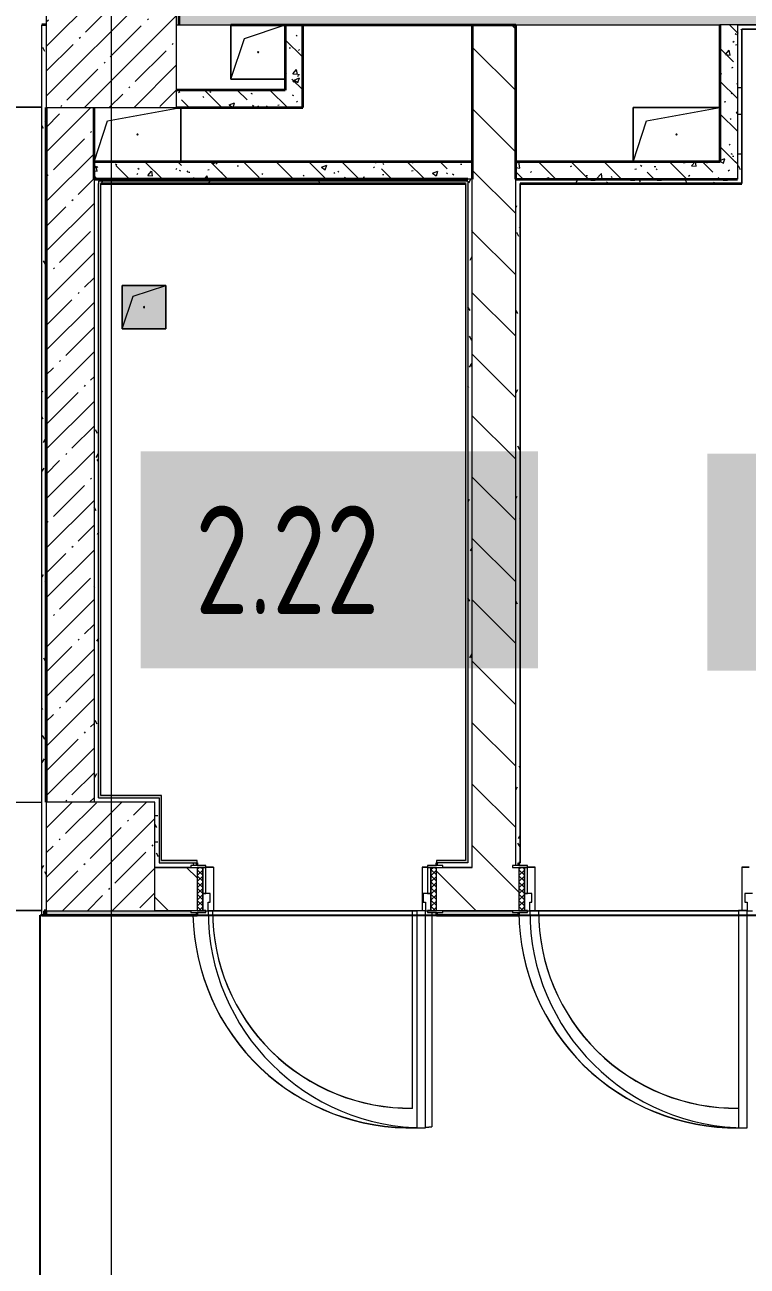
# Model space of a CAD drawing. Header units: millimetres. Extents: x 3914 to 443608, y -156176 to 78197.
# Drawn here: x 188576 to 191899, y -136715 to -130997 of the extents above; entities that cross this region are included whole.
import ezdxf

# ---------------------------------------------------------------- set-up
doc = ezdxf.new("R2010")
doc.units = ezdxf.units.MM
doc.linetypes.add('200_ШТРИХ__ш1_п0_6_', pattern=[160, 100, -60])
doc.linetypes.add('Осевая', pattern=[6350, 1270, -952.5, 3175, -952.5])
doc.layers.add('A-AREA-PATT-2', color=7, linetype='Continuous', lineweight=5, true_color=0xcde0ef, transparency=1)
for name, color, linetype, lineweight in [('A-DOOR-1', 7, 'Continuous', 5), ('A-DOOR-2', 7, '200_ШТРИХ__ш1_п0_6_', 5), ('A-DOOR-FRAM-2', 7, 'Continuous', 5), ('A-FLOR', 7, 'Continuous', 9), ('A-GENM', 7, 'Continuous', 9), ('A-WALL', 7, 'Continuous', 5), ('A-WALL-1', 7, 'Continuous', 35), ('I-WALL', 7, 'Continuous', 5), ('S-COLS', 7, 'Continuous', 9), ('S-COLS-1', 7, 'Continuous', 5), ('Оси', 7, 'Continuous', 9), ('Оси-2', 7, 'Осевая', 9)]:
    doc.layers.add(name, color=color, linetype=linetype, lineweight=lineweight)
doc.layers.add('A-DOOR-FRAM-1', color=7, linetype='Continuous', lineweight=5, true_color=0xc0c0c0)
doc.layers.add('A-WALL-FNSH-1', color=9, linetype='Continuous', lineweight=5, true_color=0x808080)
doc.styles.add('СПДС', font='ГОСТ тип А.ttf', dxfattribs={"width": 0.9})
pattern_1 = [(135, (174964.42, -145977.62), (-141.4214, -141.4214), [])]
pattern_2 = [(45, (174964.42, -145977.62), (-114.04925, 114.04925), []), (45, (175078.47, -145977.62), (-114.04925, 114.04925), [201.612, -40.322, 6.706, -33.617])]
pattern_3 = [(135, (174964.42, -145977.62), (-150.8683, -150.8683), [213.36, -35.56, 7.112, -35.56]), (135, (174964.42, -145826.85), (-150.8683, -150.8683), []), (50, (174964.42, -145977.62), (255.0577, -22.3145), [26.67, -293.37]), (355, (174964.42, -145977.62), (-49.3404, 267.479), [21.336, -234.696]), (100.451, (174985.68, -145979.48), (205.7195, 245.1636), [22.666, -249.326]), (46.184, (174964.42, -145906.5), (379.511, -58.86), [40.005, -440.055]), (96.636, (174996.05, -145911.4), (332.3634, 346.399), [33.999, -373.989]), (351.184, (174964.42, -145906.5), (332.367, 346.395), [32.004, -352.044]), (21, (174999.98, -145924.28), (212.2602, -143.1711), [26.67, -293.37]), (326, (174999.98, -145924.28), (86.5224, 257.8632), [21.336, -234.696]), (71.451, (175017.67, -145936.2), (298.784, 114.69), [22.666, -249.326]), (37.5, (174964.42, -145977.62), (4.32385, 118.3775), [6.706, -225.146, 6.706, -231.546, -235.585]), (37.5, (174964.42, -145977.62), (4.32385, 118.3775), [-470.103, 6.706, -228.879]), (7.5, (174964.42, -145977.62), (93.5476, 140.2533), [6.706, -129.134, 6.706, -219.812, -89.789]), (7.5, (174964.42, -145977.62), (93.5476, 140.2533), [-362.356, 6.706, -83.083]), (327.5, (174885.12, -145977.62), (189.82734, -8.0202), [6.706, -82.194, 6.706, -270.662, -368.046]), (327.5, (174885.12, -145977.62), (189.82734, -8.0202), [-366.268, 6.706, -361.34]), (317.5, (174849.56, -145977.62), (207.3811, 35.5976), [6.706, -108.864, 6.706, -177.495, -261.366]), (317.5, (174849.56, -145977.62), (207.3811, 35.5976), [-299.771, 6.706, -254.66])]
pattern_4 = [(0, (174964.42, -145977.62), (243.84, 60.96), [20.117, -162.763, 20.117, -162.763, -975.36]), (0, (174964.42, -145977.62), (243.84, 60.96), [-365.76, 20.117, -345.643, 20.117, -162.763, -426.72]), (0, (174964.42, -145977.62), (243.84, 60.96), [-914.4, 20.117, -101.803, 20.117, -284.683]), (120, (175055.86, -145947.14), (-174.71291, 180.69163), [20.117, -162.763, 20.117, -162.763, -975.36]), (120, (175055.86, -145947.14), (-174.71291, 180.69163), [-365.76, 20.117, -345.643, 20.117, -162.763, -426.72]), (120, (175055.86, -145947.14), (-174.71291, 180.69163), [-914.4, 20.117, -101.803, 20.117, -284.683]), (240, (175086.34, -145825.22), (-69.12709, -241.65163), [20.117, -162.763, 20.117, -162.763, -975.36]), (240, (175086.34, -145825.22), (-69.12709, -241.65163), [-365.76, 20.117, -345.643, 20.117, -162.763, -426.72]), (240, (175086.34, -145825.22), (-69.12709, -241.65163), [-914.4, 20.117, -101.803, 20.117, -284.683])]

# ---------------------------------------------------------------- blocks, each defined once
blk = doc.blocks.new('BSC_Колонна _Прямоугольная - 600х600-V294-Объем проектирования 2 этажа')
at = {"layer": 'S-COLS-1'}
h = blk.add_hatch(dxfattribs=at)
h.set_pattern_fill('FP_25', color=256, style=0, pattern_type=2)
h.set_pattern_definition([(45, (-14010, -14900), (-114.0493, 114.0493), []), (45, (-13895.95, -14900), (-114.0493, 114.0493), [201.612, -40.322, 6.706, -33.617])])
h.paths.add_polyline_path([(-166, -300), (300, -300), (300, 300), (-300, 299.6), (-299.7, -300)])
for p, q in [((300, 300), (-300, 300)), ((-300, 300), (-300, -300)), ((300, -300), (300, 300)), ((-300, -300), (300, -300))]:
    blk.add_line(p, q, dxfattribs=at)
blk = doc.blocks.new('GM_Отверстие прямоугольное _в плите_ - Отверстие-21611859-Объем проектирования 2 этажа')
at = {"layer": 'A-GENM'}
for p, q in [((-100, -100), (-100, 100)), ((-100, 100), (100, 100)), ((100, 100), (-100, 100)), ((-100, 100), (-100, -100)), ((-50, 50), (100, 100)), ((100, 100), (100, -100)), ((100, -100), (100, 100)), ((-100, -100), (-50, 50)), ((100, -100), (-100, -100)), ((-100, -100), (100, -100))]:
    blk.add_line(p, q, dxfattribs=at)
for start, end in [(360, 180), (180, 360)]:
    blk.add_arc((0, 0), 2.5, start, end, dxfattribs=at)
blk = doc.blocks.new('GM_Отверстие прямоугольное _в плите_ - Отверстие-21608683-Объем проектирования 2 этажа')
at = {"layer": 'A-GENM'}
for p, q in [((-200, -125), (-200, 125)), ((-200, 125), (200, 125)), ((200, 125), (-200, 125)), ((-200, 125), (-200, -125)), ((-137.5, 62.5), (200, 125)), ((-200, -125), (-137.5, 62.5))]:
    blk.add_line(p, q, dxfattribs=at)
for start, end in [(360, 180), (180, 360)]:
    blk.add_arc((0, 0), 2.5, start, end, dxfattribs=at)
blk = doc.blocks.new('BSC_Колонна _Прямоугольная - 500х500-V397-Объем проектирования 2 этажа')
at = {"layer": 'S-COLS-1'}
h = blk.add_hatch(dxfattribs=at)
h.set_pattern_fill('FP_139', color=256, style=0, pattern_type=2)
h.set_pattern_definition([(45, (-13960, -11150), (-114.0493, 114.0493), []), (45, (-13845.95, -11150), (-114.0493, 114.0493), [201.612, -40.322, 6.706, -33.617])])
h.paths.add_polyline_path([(-250, -250), (250, -250), (249.8, 250), (-250, 247.8)])
for p, q in [((250, 250), (-250, 250)), ((-250, 250), (-250, -250)), ((250, -250), (250, 250)), ((-250, -250), (250, -250))]:
    blk.add_line(p, q, dxfattribs=at)
blk = doc.blocks.new('GM_Отверстие прямоугольное _в плите_ - Отверстие-V414-Объем проектирования 2 этажа')
at = {"layer": 'A-GENM'}
for p, q in [((-137.5, 62.5), (200, 125)), ((200, 125), (200, -125)), ((200, -125), (200, 125)), ((-200, -125), (-137.5, 62.5))]:
    blk.add_line(p, q, dxfattribs=at)
for start, end in [(360, 180), (180, 360)]:
    blk.add_arc((0, 0), 2.5, start, end, dxfattribs=at)
blk = doc.blocks.new('GM_Отверстие прямоугольное _в плите_ - Отверстие-V442-Объем проектирования 2 этажа')
at = {"layer": 'A-GENM'}
for p, q in [((-125, -125), (-125, 125)), ((-125, 125), (-125, -125)), ((-62.5, 62.5), (125, 125)), ((-125, -125), (-62.5, 62.5)), ((125, -125), (-125, -125)), ((-125, -125), (125, -125))]:
    blk.add_line(p, q, dxfattribs=at)
for start, end in [(360, 180), (180, 360)]:
    blk.add_arc((0, 0), 2.5, start, end, dxfattribs=at)

msp = doc.modelspace()

# ---------------------------------------------------------------- hatches: boundary and pattern name
at = {"layer": 'A-AREA-PATT-2'}
h = msp.add_hatch(color=256, dxfattribs=at)
h.paths.add_polyline_path([(189024.4, -132397.6), (189224.4, -132397.6), (189224.4, -132197.6), (189024.4, -132197.6)])
h.paths.add_polyline_path([(190603.4, -131727.6), (190606.4, -131722.1), (188919.9, -131724.1), (188920.5, -131727.6), (190579, -131727.6)])
h.paths.add_polyline_path([(190606.2, -131727.6), (190608.9, -131727.6), (190608.9, -131722.1), (190603.4, -131727.6)])
at = {"layer": 'A-DOOR-2'}
h = msp.add_hatch(dxfattribs=at)
h.set_pattern_fill('FP_75', color=256, angle=180, style=0, pattern_type=2)
h.set_pattern_definition([(315, (188180.51, -135142.306), (14.14214, 14.14214), []), (45, (188180.51, -135142.306), (-14.14214, 14.14214), [])])
h.paths.add_polyline_path([(189394.4, -135077.6), (189394.4, -134877.6), (189369.4, -134877.6), (189369.4, -135077.6)])
h = msp.add_hatch(dxfattribs=at)
h.set_pattern_fill('FP_75', color=256, angle=180, style=0, pattern_type=2)
h.set_pattern_definition([(315, (189660.51, -135142.306), (14.14214, 14.14214), []), (45, (189660.51, -135142.306), (-14.14214, 14.14214), [])])
h.paths.add_polyline_path([(190874.4, -135077.6), (190874.4, -134877.6), (190849.4, -134877.6), (190849.4, -135077.6)])
at = {"layer": 'A-DOOR-FRAM-2'}
h = msp.add_hatch(dxfattribs=at)
h.set_pattern_fill('FP_76', color=256, angle=180, style=0, pattern_type=2)
h.set_pattern_definition([(225, (190303.306, -135142.306), (14.1421, -14.1421), []), (315, (190303.306, -135142.306), (14.1421, 14.1421), [])])
h.paths.add_polyline_path([(190449.4, -135077.6), (190469.4, -135077.6), (190469.4, -134877.6), (190444.4, -134877.6), (190444.4, -135077.6)])
at = {"layer": 'I-WALL'}
h = msp.add_hatch(dxfattribs=at)
h.set_pattern_fill('FP_1', color=256, style=0, pattern_type=2)
h.set_pattern_definition(pattern_2)
h.paths.add_polyline_path([(205574.4, -130997.6), (205754.4, -130997.6), (205754.4, -130777.6), (205574.4, -130777.6), (205574.4, -130993.2)])
h.paths.add_polyline_path([(191774.4, -130997.6), (193074.7, -130997.3), (193074.7, -130777.6), (189284.4, -130777.6), (189284.4, -130997.6), (191699.4, -130997.6)])
h.paths.add_polyline_path([(204708.6, -130997.6), (204974.4, -130997.6), (204974.4, -130777.6), (201374.4, -130777.6), (201374.4, -130997.6), (203263.1, -130997.6)])
h.paths.add_polyline_path([(195174.4, -130997.6), (196874.4, -130997.6), (196874.4, -130777.6), (193674.7, -130777.6), (193674.7, -130997.6), (194954.4, -130997.6)])
h.paths.add_polyline_path([(200774.4, -130997.6), (200774.4, -130777.6), (197474.4, -130777.6), (197474.4, -130997.6), (197481.3, -130997.6)])
h = msp.add_hatch(dxfattribs=at)
h.set_pattern_fill('FP_191', color=256, style=0, pattern_type=2)
h.set_pattern_definition(pattern_4)
h.paths.add_polyline_path([(188674.4, -135097.6), (188674.7, -135097.6), (188674.4, -130997.6), (188654.7, -130997.6), (188654.7, -135097.6)])
h = msp.add_hatch(dxfattribs=at)
h.set_pattern_fill('FP_41', color=256, style=0, pattern_type=2)
h.set_pattern_definition(pattern_3)
h.paths.add_polyline_path([(189854.4, -131297.6), (189854.4, -130997.6), (189774.4, -130997.6), (189774.4, -131297.6), (189807.5, -131297.6)])
h = msp.add_hatch(dxfattribs=at)
h.set_pattern_fill('FP_23', color=256, style=0, pattern_type=2)
h.set_pattern_definition(pattern_1)
h.paths.add_polyline_path([(190634.5, -134877.6), (190819.4, -134876.1), (190819.4, -134869.6), (190834.4, -134869.6), (190834.4, -130997.6), (190634.4, -130997.6), (190634.4, -134877.6)])
h = msp.add_hatch(dxfattribs=at)
h.set_pattern_fill('FP_41', color=256, style=0, pattern_type=2)
h.set_pattern_definition(pattern_3)
h.paths.add_polyline_path([(191774.4, -131627.6), (191854.4, -131627.6), (191854.4, -130997.6), (191774.4, -130997.6), (191774.4, -131377.6)])
h = msp.add_hatch(dxfattribs=at)
h.set_pattern_fill('FP_191', color=256, style=0, pattern_type=2)
h.set_pattern_definition(pattern_4)
h.paths.add_polyline_path([(191854.4, -131017.6), (193053.7, -131017.6), (193054.7, -130997.6), (191854.4, -130997.6)])
h = msp.add_hatch(dxfattribs=at)
h.set_pattern_fill('FP_191', color=256, style=0, pattern_type=2)
h.set_pattern_definition(pattern_4)
h.paths.add_polyline_path([(191854.4, -131727.6), (191874.4, -131727.6), (191874.4, -131018.6), (191854.4, -131018.6), (191854.4, -131707.6)])
h = msp.add_hatch(dxfattribs=at)
h.set_pattern_fill('FP_41', color=256, style=0, pattern_type=2)
h.set_pattern_definition(pattern_3)
h.paths.add_polyline_path([(189774.4, -131377.6), (189854.4, -131377.6), (189854.4, -131297.6), (189274.4, -131297.6), (189274.4, -131377.6), (189524.4, -131377.6)])
h = msp.add_hatch(dxfattribs=at)
h.set_pattern_fill('FP_1', color=256, style=0, pattern_type=2)
h.set_pattern_definition(pattern_2)
h.paths.add_polyline_path([(188674.4, -134577.6), (188894.4, -134577.6), (188894.4, -131377.6), (188674.4, -131377.6), (188674.4, -133307.4)])
h = msp.add_hatch(dxfattribs=at)
h.set_pattern_fill('FP_41', color=256, style=0, pattern_type=2)
h.set_pattern_definition(pattern_3)
h.paths.add_polyline_path([(190500.9, -131707.6), (190634.4, -131707.6), (190634.4, -131627.6), (188894.4, -131627.6), (188896, -131707.6), (190404.4, -131707.6)])
h = msp.add_hatch(dxfattribs=at)
h.set_pattern_fill('FP_41', color=256, style=0, pattern_type=2)
h.set_pattern_definition(pattern_3)
h.paths.add_polyline_path([(191854.4, -131707.6), (191854.4, -131627.6), (190834.4, -131627.6), (190835.7, -131707.6), (191699.4, -131707.6)])
h = msp.add_hatch(dxfattribs=at)
h.set_pattern_fill('FP_191', color=256, style=0, pattern_type=2)
h.set_pattern_definition(pattern_4)
h.paths.add_polyline_path([(190614.4, -131716.6), (190606.4, -131722.1), (190609.5, -131716.6), (190614.4, -131716.6)])
h.paths.add_polyline_path([(190609.4, -131727.6), (190614.4, -131727.6), (190614.3, -131707.6), (188894.4, -131707.6), (188896.4, -131727.6), (190608.9, -131727.6)])
h = msp.add_hatch(dxfattribs=at)
h.set_pattern_fill('FP_191', color=256, style=0, pattern_type=2)
h.set_pattern_definition(pattern_4)
h.paths.add_polyline_path([(188894.4, -134577.6), (188914.4, -134577.4), (188914.4, -131727.6), (188894.4, -131727.6), (188894.4, -134512)])
for points in [[(188914.4, -134557.6), (188925.4, -134557.6), (188925.4, -131727.6), (188914.4, -131727.8), (188914.4, -134516.9)], [(190603.4, -131727.6), (190612.2, -131716.6), (190609.5, -131716.7)], [(190603.4, -134846.6), (190614.4, -134846.6), (190614.4, -131727.6), (190603.4, -131727.6), (190603.4, -134615)], [(189082.8, -134557.6), (189205.4, -134557.6), (189205.4, -134546.6), (188925.4, -134546.6), (188925.4, -134557.6)], [(189194.4, -134857.6), (189205.4, -134857.6), (189205.4, -134557.6), (189194.4, -134557.6), (189194.4, -134846.6)]]:
    msp.add_hatch(color=256, dxfattribs=at).paths.add_polyline_path(points)
h = msp.add_hatch(dxfattribs=at)
h.set_pattern_fill('FP_191', color=256, style=0, pattern_type=2)
h.set_pattern_definition(pattern_4)
h.paths.add_polyline_path([(190614.4, -134857.6), (190634.4, -134857.6), (190634.4, -131707.6), (190614.4, -131707.6), (190614.4, -134846.6)])
h = msp.add_hatch(dxfattribs=at)
h.set_pattern_fill('FP_191', color=256, style=0, pattern_type=2)
h.set_pattern_definition(pattern_4)
h.paths.add_polyline_path([(190834.4, -131727.6), (191854.4, -131727.6), (191854.4, -131707.6), (190834.4, -131707.6)])
h = msp.add_hatch(dxfattribs=at)
h.set_pattern_fill('FP_191', color=256, style=0, pattern_type=2)
h.set_pattern_definition(pattern_4)
h.paths.add_polyline_path([(190849.4, -134857.6), (190854.4, -134857.6), (190854.4, -131728.6), (190834.4, -131727.6), (190834.4, -134857.6)])
h = msp.add_hatch(dxfattribs=at)
h.set_pattern_fill('FP_191', color=256, style=0, pattern_type=2)
h.set_pattern_definition(pattern_4)
h.paths.add_polyline_path([(189174.4, -134857.6), (189194.4, -134857.6), (189194.4, -134577.6), (189174.4, -134579.8), (189174.4, -134615)])
h = msp.add_hatch(dxfattribs=at)
h.set_pattern_fill('FP_191', color=256, style=0, pattern_type=2)
h.set_pattern_definition(pattern_4)
h.paths.add_polyline_path([(190634.4, -134877.6), (190634.4, -134857.6), (190469.4, -134857.6), (190469.4, -134869.6), (190499.4, -134869.6), (190499.4, -134877.6), (190615.3, -134877.6)])
h.paths.add_polyline_path([(189174.4, -134877.6), (189339.4, -134877.6), (189339.4, -134869.6), (189369.4, -134869.6), (189369.4, -134857.6), (189174.4, -134857.6)])
h = msp.add_hatch(color=256, dxfattribs=at)
h.paths.add_polyline_path([(190603.4, -134857.6), (190614.4, -134857.6), (190614.4, -134846.6), (190469.4, -134846.6), (190469.4, -134857.6)])
h.paths.add_polyline_path([(189282.1, -134857.6), (189369.4, -134857.6), (189369.4, -134846.6), (189205.4, -134846.6), (189205.4, -134857.6), (189214.4, -134857.6)])
h = msp.add_hatch(dxfattribs=at)
h.set_pattern_fill('FP_191', color=256, style=0, pattern_type=2)
h.set_pattern_definition(pattern_4)
h.paths.add_polyline_path([(191971, -134869.6), (191974.4, -134869.6), (191974.4, -134857.6), (191949.4, -134857.6), (191951.4, -134869.6), (191966.4, -134869.6)])
h.paths.add_polyline_path([(190834.4, -134869.6), (190849.4, -134869.6), (190849.4, -134857.6), (190834.4, -134857.6)])
h = msp.add_hatch(dxfattribs=at)
h.set_pattern_fill('FP_23', color=256, style=0, pattern_type=2)
h.set_pattern_definition(pattern_1)
h.paths.add_polyline_path([(194674.4, -135077.6), (194674.4, -134877.6), (191949.4, -134877.6), (191949.4, -135077.6), (194590.3, -135077.6)])
h.paths.add_polyline_path([(189339.4, -135077.6), (189369.4, -135077.6), (189369.4, -134877.6), (189174.4, -134877.6), (189174.4, -135077.6)])
h.paths.add_polyline_path([(190469.4, -135077.6), (190849.4, -135077.6), (190849.4, -134877.6), (190469.4, -134877.6), (190469.4, -134893.4)])
h = msp.add_hatch(dxfattribs=at)
h.set_pattern_fill('FP_191', color=256, style=0, pattern_type=2)
h.set_pattern_definition(pattern_4)
h.paths.add_polyline_path([(194590.3, -135097.6), (194974.4, -135097.6), (194974.4, -135086.7), (194954.4, -135087.6), (194954.4, -135077.6), (191979.4, -135077.6), (191979.4, -135085.6), (191949.4, -135085.6), (191949.4, -135097.6), (193864.4, -135097.6)])
h.paths.add_polyline_path([(190615.3, -135097.6), (190849.4, -135097.6), (190849.4, -135085.6), (190819.4, -135085.6), (190819.4, -135077.6), (190499.4, -135079.8), (190499.4, -135085.6), (190469.4, -135085.6), (190469.4, -135097.6), (190499.4, -135097.6)])
h.paths.add_polyline_path([(188808.5, -135097.6), (189369.4, -135097.6), (189369.4, -135085.6), (189339.4, -135085.6), (189339.4, -135077.6), (188674.7, -135077.6), (188674.7, -135097.6), (188774.4, -135097.6)])

# ---------------------------------------------------------------- linework, layer by layer
msp.add_lwpolyline([(188646.7, -135098.6), (195057.4, -135098.6), (195057.4, -138057.6), (188646.7, -138057.6)], close=True)
at = {"layer": 'A-DOOR-1'}
for p, q in [((190419.4, -135077.6), (190379.4, -135077.6)), ((190379.4, -135077.6), (190379.4, -136077.6)), ((190419.4, -136077.6), (190419.4, -135077.6)), ((191899.4, -135077.6), (191859.4, -135077.6)), ((191859.4, -135077.6), (191859.4, -136077.6)), ((191899.4, -136077.6), (191899.4, -135077.6)), ((190379.4, -136077.6), (190419.4, -136077.6)), ((191859.4, -136077.6), (191899.4, -136077.6))]:
    msp.add_line(p, q, dxfattribs=at)
for centre in [(190419.4, -135077.6), (191899.4, -135077.6)]:
    msp.add_arc(centre, 1000, 180, 270, dxfattribs=at)
at = {"layer": 'A-DOOR-FRAM-1'}
for p, q in [((189409.4, -134869.6), (189339.4, -134869.6)), ((189339.4, -134869.6), (189339.4, -134877.6)), ((189409.4, -134877.6), (189409.4, -134869.6)), ((190429.4, -134869.6), (190429.4, -134877.6)), ((190499.4, -134869.6), (190429.4, -134869.6)), ((190499.4, -134877.6), (190499.4, -134869.6)), ((190889.4, -134869.6), (190819.4, -134869.6)), ((190819.4, -134869.6), (190819.4, -134877.6)), ((190889.4, -134877.6), (190889.4, -134869.6)), ((189339.4, -134877.6), (189409.4, -134877.6)), ((189394.4, -134877.6), (189369.4, -134877.6)), ((189369.4, -134877.6), (189369.4, -135077.6)), ((189394.4, -135077.6), (189394.4, -134877.6)), ((189409.4, -134877.6), (189394.4, -134877.6)), ((189394.4, -134877.6), (189394.4, -134997.6)), ((189409.4, -134997.6), (189409.4, -134877.6)), ((190429.4, -134877.6), (190429.4, -134997.6)), ((190444.4, -134877.6), (190429.4, -134877.6)), ((190429.4, -134877.6), (190499.4, -134877.6)), ((190444.4, -134877.6), (190444.4, -135077.6)), ((190469.4, -134877.6), (190444.4, -134877.6)), ((190444.4, -134997.6), (190444.4, -134877.6)), ((190469.4, -135077.6), (190469.4, -134877.6)), ((190819.4, -134877.6), (190889.4, -134877.6)), ((190874.4, -134877.6), (190849.4, -134877.6)), ((190849.4, -134877.6), (190849.4, -135077.6)), ((190874.4, -135077.6), (190874.4, -134877.6)), ((190889.4, -134877.6), (190874.4, -134877.6)), ((190874.4, -134877.6), (190874.4, -134997.6)), ((190889.4, -134997.6), (190889.4, -134877.6)), ((189429.4, -134997.6), (189394.4, -134997.6)), ((189394.4, -134997.6), (189394.4, -135077.6)), ((189394.4, -134997.6), (189409.4, -134997.6)), ((189419.4, -135077.6), (189419.4, -135037.6)), ((189419.4, -135037.6), (189429.4, -135037.6)), ((189429.4, -135037.6), (189429.4, -134997.6)), ((190444.4, -134997.6), (190409.4, -134997.6)), ((190409.4, -134997.6), (190409.4, -135037.6)), ((190409.4, -135037.6), (190419.4, -135037.6)), ((190419.4, -135037.6), (190419.4, -135077.6)), ((190429.4, -134997.6), (190444.4, -134997.6)), ((190444.4, -135077.6), (190444.4, -134997.6)), ((190909.4, -134997.6), (190874.4, -134997.6)), ((190874.4, -134997.6), (190874.4, -135077.6)), ((190874.4, -134997.6), (190889.4, -134997.6)), ((190899.4, -135077.6), (190899.4, -135037.6)), ((190899.4, -135037.6), (190909.4, -135037.6)), ((190909.4, -135037.6), (190909.4, -134997.6)), ((191924.4, -134997.6), (191889.4, -134997.6)), ((191889.4, -134997.6), (191889.4, -135037.6)), ((191889.4, -135037.6), (191899.4, -135037.6)), ((191899.4, -135037.6), (191899.4, -135077.6)), ((189409.4, -135077.6), (189339.4, -135077.6)), ((189339.4, -135077.6), (189339.4, -135085.6)), ((189339.4, -135085.6), (189409.4, -135085.6)), ((189369.4, -135077.6), (189394.4, -135077.6)), ((189409.4, -135076.6), (189394.4, -135076.6)), ((189394.4, -135076.6), (189394.4, -135077.6)), ((189394.4, -135077.6), (189419.4, -135077.6)), ((189394.4, -135077.6), (189409.4, -135077.6)), ((189409.4, -135077.6), (189409.4, -135076.6)), ((189409.4, -135085.6), (189409.4, -135077.6)), ((190419.4, -135077.6), (190444.4, -135077.6)), ((190429.4, -135076.6), (190429.4, -135077.6)), ((190444.4, -135076.6), (190429.4, -135076.6)), ((190429.4, -135077.6), (190444.4, -135077.6)), ((190429.4, -135077.6), (190429.4, -135085.6)), ((190499.4, -135077.6), (190429.4, -135077.6)), ((190429.4, -135085.6), (190499.4, -135085.6)), ((190444.4, -135077.6), (190444.4, -135076.6)), ((190444.4, -135077.6), (190469.4, -135077.6)), ((190499.4, -135085.6), (190499.4, -135077.6)), ((190889.4, -135077.6), (190819.4, -135077.6)), ((190819.4, -135077.6), (190819.4, -135085.6)), ((190819.4, -135085.6), (190889.4, -135085.6)), ((190849.4, -135077.6), (190874.4, -135077.6)), ((190889.4, -135076.6), (190874.4, -135076.6)), ((190874.4, -135076.6), (190874.4, -135077.6)), ((190874.4, -135077.6), (190899.4, -135077.6)), ((190874.4, -135077.6), (190889.4, -135077.6)), ((190889.4, -135077.6), (190889.4, -135076.6)), ((190889.4, -135085.6), (190889.4, -135077.6)), ((191899.4, -135077.6), (191924.4, -135077.6))]:
    msp.add_line(p, q, dxfattribs=at)
at = {"layer": 'A-FLOR'}
for p, q in [((188674.4, -130934.6), (188674.4, -130997.6)), ((188674.4, -130937.6), (188674.4, -130997.6)), ((189274.4, -130997.6), (189524.4, -130997.6)), ((189854.4, -130997.6), (190634.4, -130997.6)), ((190834.4, -130997.6), (191774.4, -130997.6)), ((188654.7, -131376.7), (181744.4, -131376.7)), ((188654.7, -131377.6), (181744.4, -131377.6)), ((181744.4, -134576.7), (188654.7, -134576.7)), ((181744.4, -134577.6), (188654.7, -134577.6)), ((189444.4, -134876.7), (189409.4, -134876.7)), ((189444.4, -134877.6), (189409.4, -134877.6)), ((189444.4, -134876.7), (189444.4, -135078.9)), ((189444.4, -134877.6), (189444.4, -135079.8)), ((190429.4, -134876.7), (190404.4, -134876.7)), ((190404.4, -134876.7), (190404.4, -135076.7)), ((190429.4, -134877.6), (190404.4, -134877.6)), ((190404.4, -134877.6), (190404.4, -135077.6)), ((190924.4, -134876.7), (190889.4, -134876.7)), ((190924.4, -134877.6), (190889.4, -134877.6)), ((190924.4, -135076.7), (190924.4, -134876.7)), ((190924.4, -135077.6), (190924.4, -134877.6)), ((191909.4, -134876.7), (191874.4, -134876.7)), ((191874.4, -134876.7), (191874.4, -135076.7)), ((191909.4, -134877.6), (191874.4, -134877.6)), ((191874.4, -134877.6), (191874.4, -135077.6)), ((188654.7, -135076.7), (181744.4, -135076.7)), ((188654.7, -135077.6), (181744.4, -135077.6)), ((189409.4, -135077.7), (189439.4, -135077.7)), ((189409.4, -135078.6), (189439.4, -135078.6)), ((189419.4, -135076.7), (190379.4, -135076.7)), ((189419.4, -135077.6), (190379.4, -135077.6)), ((190379.4, -135078.9), (189444.4, -135078.9)), ((190379.4, -135079.8), (189444.4, -135079.8)), ((190359.4, -135986.6), (190359.4, -135076.7)), ((190359.4, -135076.7), (190379.4, -135076.7)), ((190359.4, -135987.6), (190359.4, -135077.6)), ((190359.4, -135077.6), (190379.4, -135077.6)), ((190449.4, -135084.7), (190449.4, -136071.7)), ((190449.4, -135085.6), (190449.4, -136072.6)), ((190889.4, -135077.7), (190939.4, -135077.7)), ((190889.4, -135078.6), (190939.4, -135078.6)), ((190899.4, -135076.7), (191859.4, -135076.7)), ((190899.4, -135077.6), (191859.4, -135077.6)), ((191899.4, -135076.7), (191859.4, -135076.7)), ((191899.4, -135077.6), (191859.4, -135077.6))]:
    msp.add_line(p, q, dxfattribs=at)
for centre, radius, start, end in [((190349.4, -135076.7), 1000, 181.1482, 271.7224), ((190349.4, -135076.7), 1000, 181.1482, 271.7224), ((190349.4, -135077.6), 1000, 181.1482, 271.7224), ((190349.4, -135077.6), 1000, 181.1482, 271.7224), ((190349.4, -135076.7), 910, 180.063, 270.6296), ((190349.4, -135076.7), 910, 180.063, 270.6296), ((190349.4, -135077.6), 910, 180.063, 270.6296), ((190349.4, -135077.6), 910, 180.063, 270.6296), ((191849.4, -135076.7), 1000, 180.4592, 270.5748), ((191849.4, -135076.7), 1000, 180.4592, 270.5748), ((191849.4, -135077.6), 1000, 180.4592, 270.5748), ((191849.4, -135077.6), 1000, 180.4592, 270.5748), ((191849.4, -135076.7), 910, 180.063, 270.6296), ((191849.4, -135076.7), 910, 180.063, 270.6296), ((191849.4, -135077.6), 910, 180.063, 270.6296), ((191849.4, -135077.6), 910, 180.063, 270.6296), ((190349.4, -135076.7), 1000, 274.0177, 275.7392), ((190349.4, -135076.7), 1000, 274.0177, 275.7392), ((190349.4, -135077.6), 1000, 274.0177, 275.7392), ((190349.4, -135077.6), 1000, 274.0177, 275.7392)]:
    msp.add_arc(centre, radius, start, end, dxfattribs=at)
at = {"layer": 'A-WALL'}
for p, q in [((191854.4, -130997.6), (191774.4, -130997.6)), ((191854.4, -130997.6), (193074.7, -130997.6)), ((193054.7, -130997.6), (191854.4, -130997.6)), ((191854.4, -130997.6), (191854.4, -131707.6)), ((193054.7, -131017.6), (191874.4, -131017.6)), ((188894.4, -131707.6), (188894.4, -134577.6)), ((188914.4, -134557.6), (188914.4, -131727.6)), ((190634.4, -131707.6), (190614.4, -131707.6)), ((190614.4, -131716.6), (190614.4, -134857.6)), ((190634.4, -134877.6), (190634.4, -131707.6)), ((190834.4, -134869.6), (190834.4, -131707.6)), ((190854.4, -131727.6), (190854.4, -134857.6)), ((188914.4, -134557.6), (189194.4, -134557.6)), ((189194.4, -134577.6), (189194.4, -134857.6)), ((189194.4, -134857.6), (189369.4, -134857.6)), ((190614.4, -134857.6), (190469.4, -134857.6)), ((189339.4, -134877.6), (189174.4, -134877.6)), ((189174.4, -134877.6), (189339.4, -134877.6)), ((190634.4, -134877.6), (190499.4, -134877.6)), ((190499.4, -134877.6), (190634.4, -134877.6)), ((188653.7, -135097.6), (188654.7, -135097.6)), ((189174.4, -135077.6), (189339.4, -135077.6)), ((189339.4, -135077.6), (189174.4, -135077.6)), ((190499.4, -135077.6), (190819.4, -135077.6)), ((190819.4, -135077.6), (190499.4, -135077.6))]:
    msp.add_line(p, q, dxfattribs=at)
at = {"layer": 'A-WALL-1'}
for p, q in [((189284.4, -130777.6), (189284.4, -130997.6)), ((188674.4, -130997.6), (188654.7, -130997.6)), ((189524.4, -130997.6), (190834.4, -130997.6)), ((189774.4, -130997.6), (189774.4, -131297.6)), ((189854.4, -131377.6), (189854.4, -130997.6)), ((190634.4, -130997.6), (190634.4, -131707.6)), ((190834.4, -131707.6), (190834.4, -130997.6)), ((191774.4, -130997.6), (191774.4, -131627.6)), ((191874.4, -131018.6), (191874.4, -131017.6)), ((189774.4, -131297.6), (189274.4, -131297.6)), ((188674.4, -131377.6), (188674.4, -134577.6)), ((188674.7, -134577.6), (188674.7, -131377.6)), ((188894.4, -131707.6), (188894.4, -131377.6)), ((189274.4, -131377.6), (189854.4, -131377.6)), ((190634.4, -131627.6), (188894.4, -131627.6)), ((191774.4, -131627.6), (190834.4, -131627.6)), ((188894.4, -131707.6), (190614.4, -131707.6)), ((190614.4, -131707.6), (188894.4, -131707.6)), ((188925.4, -131727.6), (190603.4, -131727.6)), ((190834.4, -131707.6), (191854.4, -131707.6)), ((190854.4, -131727.6), (191874.4, -131727.6)), ((189369.4, -134869.6), (189369.4, -134857.6)), ((190469.4, -134857.6), (190469.4, -134869.6)), ((190849.4, -134869.6), (190849.4, -134857.6)), ((190849.4, -134857.6), (190854.4, -134857.6)), ((188654.7, -135097.6), (188654.7, -135098.6)), ((188654.7, -135098.6), (188674.7, -135098.6)), ((188674.4, -135077.6), (188664.7, -135077.6)), ((188664.7, -135077.6), (188664.7, -135097.6)), ((188674.7, -135098.6), (188674.7, -135077.6)), ((188674.7, -135097.6), (189369.4, -135097.6)), ((189369.4, -135097.6), (189369.4, -135085.6)), ((190469.4, -135085.6), (190469.4, -135097.6)), ((190469.4, -135097.6), (190849.4, -135097.6)), ((190849.4, -135097.6), (190849.4, -135085.6))]:
    msp.add_line(p, q, dxfattribs=at)
at = {"layer": 'A-WALL-FNSH-1'}
for p, q in [((188654.7, -130997.6), (188653.7, -130997.6)), ((188654.7, -135097.6), (188654.7, -130997.6)), ((191874.4, -131018.6), (191874.4, -131727.6)), ((193053.7, -131018.6), (191874.4, -131018.6)), ((191875.4, -131728.6), (191875.4, -131018.6)), ((190614.4, -131716.6), (188914.4, -131716.6)), ((188914.4, -131716.6), (188914.4, -131727.6)), ((188925.4, -134546.6), (188925.4, -131727.6)), ((190603.4, -131727.6), (190603.4, -134846.6)), ((190855.4, -131728.6), (191875.4, -131728.6)), ((190855.4, -134857.6), (190855.4, -131728.6)), ((189205.4, -134546.6), (188925.4, -134546.6)), ((189194.4, -134557.6), (189194.4, -134577.6)), ((189205.4, -134846.6), (189205.4, -134546.6)), ((189369.4, -134846.6), (189205.4, -134846.6)), ((189369.4, -134857.6), (189369.4, -134846.6)), ((190603.4, -134846.6), (190469.4, -134846.6)), ((190469.4, -134846.6), (190469.4, -134857.6)), ((190854.4, -134857.6), (190855.4, -134857.6)), ((188653.7, -135097.6), (188646.7, -135097.6)), ((188646.7, -135097.6), (188646.7, -135098.6)), ((188646.7, -135098.6), (188654.7, -135098.6)), ((188674.7, -135098.6), (189369.4, -135098.6)), ((189369.4, -135098.6), (189369.4, -135097.6)), ((190469.4, -135097.6), (190469.4, -135098.6)), ((190469.4, -135098.6), (190849.4, -135098.6)), ((190849.4, -135098.6), (190849.4, -135097.6))]:
    msp.add_line(p, q, dxfattribs=at)
at = {"layer": 'I-WALL'}
msp.add_line((188664.7, -135097.6), (188674.7, -135097.6), dxfattribs=at)
at = {"layer": 'Оси'}
msp.add_lwpolyline([(188974.4, -147883.9), (188974.4, -142883.9), (188974.4, -123579.5), (188974.4, -118579.5)], dxfattribs=at)
at = {"layer": 'Оси-2'}
msp.add_line((188974.4, -142882.9), (188974.4, -123578.6), dxfattribs=at)

# ---------------------------------------------------------------- block references
at = {"layer": 'A-GENM'}
for name, p in [('GM_Отверстие прямоугольное _в плите_ - Отверстие-V442-Объем проектирования 2 этажа', (189649.4, -131122.6)), ('GM_Отверстие прямоугольное _в плите_ - Отверстие-V414-Объем проектирования 2 этажа', (189094.4, -131502.6)), ('GM_Отверстие прямоугольное _в плите_ - Отверстие-21608683-Объем проектирования 2 этажа', (191574.4, -131502.6)), ('GM_Отверстие прямоугольное _в плите_ - Отверстие-21611859-Объем проектирования 2 этажа', (189124.4, -132297.6))]:
    msp.add_blockref(name, p, dxfattribs=at)
at = {"layer": 'S-COLS'}
for name, p in [('BSC_Колонна _Прямоугольная - 600х600-V294-Объем проектирования 2 этажа', (188974.4, -131077.6)), ('BSC_Колонна _Прямоугольная - 500х500-V397-Объем проектирования 2 этажа', (188924.4, -134827.6))]:
    msp.add_blockref(name, p, dxfattribs=at)

# ---------------------------------------------------------------- texts
at = {"char_height": 500, "width": 1327.594, "attachment_point": 1, "style": 'СПДС', "bg_fill": 1, "box_fill_scale": 1.5, "bg_fill_color": 7, "bg_fill_true_color": 16777215, "bg_fill_transparency": 0}
for s, insert in [('2.22', (189358.9, -133211.3)), ('2.23', (191965.8, -133222.3))]:
    msp.add_mtext(s, dxfattribs=dict(at, insert=insert))

doc.saveas('drawing.dxf')
